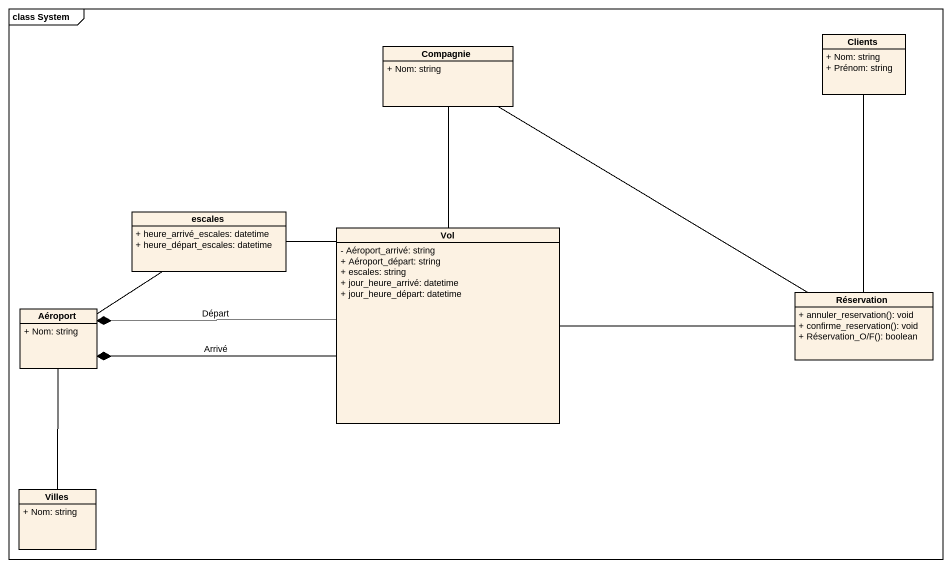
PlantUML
@startuml
mainframe class System
hide circle
hide empty members
skinparam classAttributeIconSize 0
class Clients {
  + Nom: string
  + Prénom: string
}
class Compagnie {
  + Nom: string
}
class escales {
  + heure_arrivé_escales: datetime
  + heure_départ_escales: datetime
}
class Vol {
  - Aéroport_arrivé: string
  + Aéroport_départ: string
  + escales: string
  + jour_heure_arrivé: datetime
  + jour_heure_départ: datetime
}
class Réservation {
  + annuler_reservation(): void
  + confirme_reservation(): void
  + Réservation_O/F(): boolean
}
class Aéroport {
  + Nom: string
}
class Villes {
  + Nom: string
}
Compagnie -- Vol
escales -- Aéroport
Vol -left- escales
Vol -left-* Aéroport : Départ
Vol -left-* Aéroport : Arrivé
Réservation -up- Clients
Réservation -up- Compagnie
Réservation -left- Vol
Villes -up- Aéroport
@enduml
